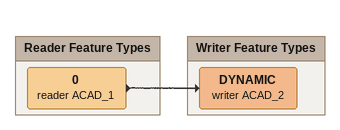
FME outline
Bookmark: Reader Feature Types
0 (reader ACAD_1)
    -> DYNAMIC (writer ACAD_2)

Bookmark: Writer Feature Types
DYNAMIC (writer ACAD_2)
